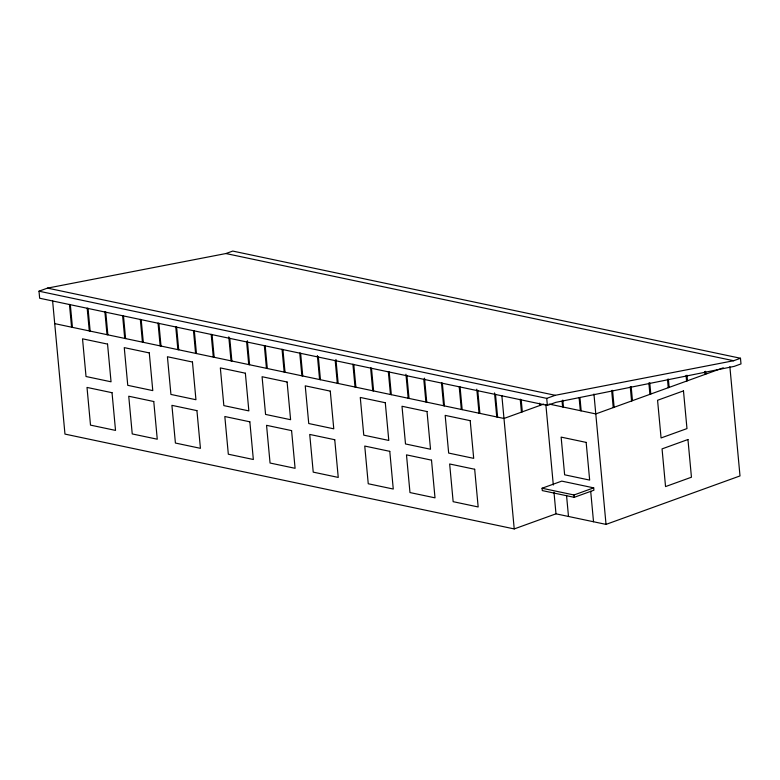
<?xml version="1.0" encoding="UTF-8"?>
<svg xmlns="http://www.w3.org/2000/svg" width="780" height="780" viewBox="0 0 780 780"><rect width="100%" height="100%" fill="white"/><g stroke="black" fill="none" stroke-linecap="round" stroke-linejoin="round"><path stroke-width="1.17" d="M39 291.194L47.492 288.113L225.917 253.539L232.752 251.072L740.474 358.254L741 363.919L734.165 366.385L555.867 402.344L547.375 405.415L39.653 298.233L39 291.194L546.721 398.375L555.214 395.304L733.639 360.731L740.474 358.254M543.709 404.098L503.977 418.47L54.717 323.622M723.274 367.809L595.783 413.927L549.11 404.069M542.071 488.241L561.756 481.114L593.687 487.861L593.902 490.21L574.216 497.328L542.295 490.591L542.071 488.241L574.002 494.978L593.687 487.861M52.601 300.807L64.964 434.09L514.225 528.928L555.984 513.825L606.031 524.394L740.005 475.927L729.865 366.659M225.917 253.539L733.639 360.731M47.492 288.113L555.214 395.304M705.559 371.299L705.822 374.117M704.662 371.514L704.935 374.439M686.966 375.219L687.482 380.757M686.068 375.424L686.595 381.069M668.372 379.051L669.142 387.387M667.475 379.246L668.255 387.709M649.759 382.746L650.803 394.027M648.862 382.931L649.916 394.339M631.157 386.539L632.463 400.657M630.259 386.734L631.576 400.978M612.553 390.331L614.123 407.287M611.647 390.439L613.236 407.608M593.941 394.036L606.031 524.394M590.694 491.234L593.521 521.752M579.979 397.976L581.168 410.836M579.121 397.79L580.32 410.66M574.002 494.978L574.216 497.328M562.799 400.081L563.452 407.101M562.058 401.066L562.604 406.916M566.533 495.339L568.493 516.467M546.721 398.375L547.375 405.415M545.854 404.557L553.312 485.004M553.985 492.209L555.984 513.825M539.565 403.202L539.779 405.512M521.225 400.052L522.317 411.83M520.231 399.126L521.44 412.152M501.862 395.655L514.225 528.928M495.485 394.31L497.601 417.115M494.52 392.925L496.753 416.939M477.769 390.565L479.885 413.38M476.804 389.181L479.037 413.195M460.054 386.822L462.169 409.636M459.206 386.646L461.321 409.461M442.338 383.087L444.454 405.902M441.49 382.902L443.606 405.717M424.515 378.144L426.738 402.158M423.774 379.168L425.89 401.983M406.906 375.609L409.032 398.424M405.951 374.224L408.174 398.239M389.191 371.865L391.316 394.68M388.343 371.69L390.458 394.495M371.475 368.121L373.601 390.936M370.627 367.945L372.743 390.76M353.759 364.387L355.885 387.202M352.911 364.202L355.027 387.017M335.936 359.444L338.169 383.458M335.195 360.467L337.311 383.282M318.337 356.909L320.453 379.723M317.372 355.524L319.595 379.538M300.622 353.165L302.738 375.979M299.764 352.989L301.88 375.804M282.906 349.43L285.022 372.235M282.048 349.245L284.164 372.06M265.19 345.686L267.306 368.501M264.332 345.501L266.448 368.316M247.357 340.743L249.59 364.757M246.617 341.767L248.732 364.582M229.759 338.208L231.874 361.023M228.793 336.823L231.016 360.838M212.043 334.464L214.159 357.279M211.185 334.288L213.301 357.103M194.327 330.73L196.443 353.535M193.469 330.544L195.585 353.36M176.611 326.986L178.727 349.801M175.753 326.81L177.869 349.615M158.896 323.242L161.011 346.057M158.038 323.066L160.153 345.881M141.18 319.507L143.296 342.322M140.322 319.322L142.438 342.137M123.464 315.764L125.58 338.578M122.606 315.588L124.722 338.403M105.748 312.029L107.864 334.844M104.891 311.844L107.006 334.659M88.033 308.285L90.148 331.1M87.175 308.11L89.29 330.915M70.317 304.551L72.433 327.356M69.459 304.366L71.575 327.181M683.475 390.897L657.569 400.267L661.069 437.96L686.975 428.59L683.475 390.897M687.95 439.52L662.054 448.89L665.545 486.584L691.45 477.214L687.95 439.52M586.16 442.397L561.132 437.112L564.632 474.805L589.66 480.09L586.16 442.397M107.552 344.097L82.524 338.822L86.024 376.516L111.043 381.8L107.552 344.097M149.282 352.911L124.264 347.627L127.754 385.33L152.782 390.604L149.282 352.911M192.455 362.027L167.427 356.743L170.927 394.436L195.946 399.721L192.455 362.027M245.368 373.201L220.34 367.916L223.841 405.61L248.859 410.894L245.368 373.201M287.099 382.005L262.08 376.72L265.57 414.424L290.599 419.698L287.099 382.005M330.272 391.121L305.243 385.837L308.744 423.53L333.772 428.815L330.272 391.121M385.291 402.733L360.272 397.449L363.763 435.152L388.791 440.437L385.291 402.733M427.021 411.548L402.002 406.263L405.502 443.956L430.521 449.241L427.021 411.548M470.194 420.664L445.175 415.379L448.666 453.073L473.694 458.357L470.194 420.664M112.028 392.701L87.009 387.426L90.499 425.119L115.528 430.404L112.028 392.701M153.767 401.515L128.739 396.23L132.239 433.933L157.258 439.208L153.767 401.515M196.93 410.631L171.912 405.346L175.412 443.04L200.431 448.325L196.93 410.631M249.844 421.805L224.825 416.52L228.326 454.214L253.344 459.498L249.844 421.805M291.584 430.609L266.555 425.324L270.055 463.027L295.084 468.312L291.584 430.609M334.747 439.725L309.728 434.44L313.228 472.134L338.247 477.418L334.747 439.725M389.776 451.337L364.748 446.053L368.248 483.756L393.266 489.04L389.776 451.337M431.506 460.151L406.487 454.867L409.978 492.56L435.006 497.845L431.506 460.151M474.679 469.267L449.651 463.983L453.151 501.676L478.169 506.961L474.679 469.267"/></g></svg>
